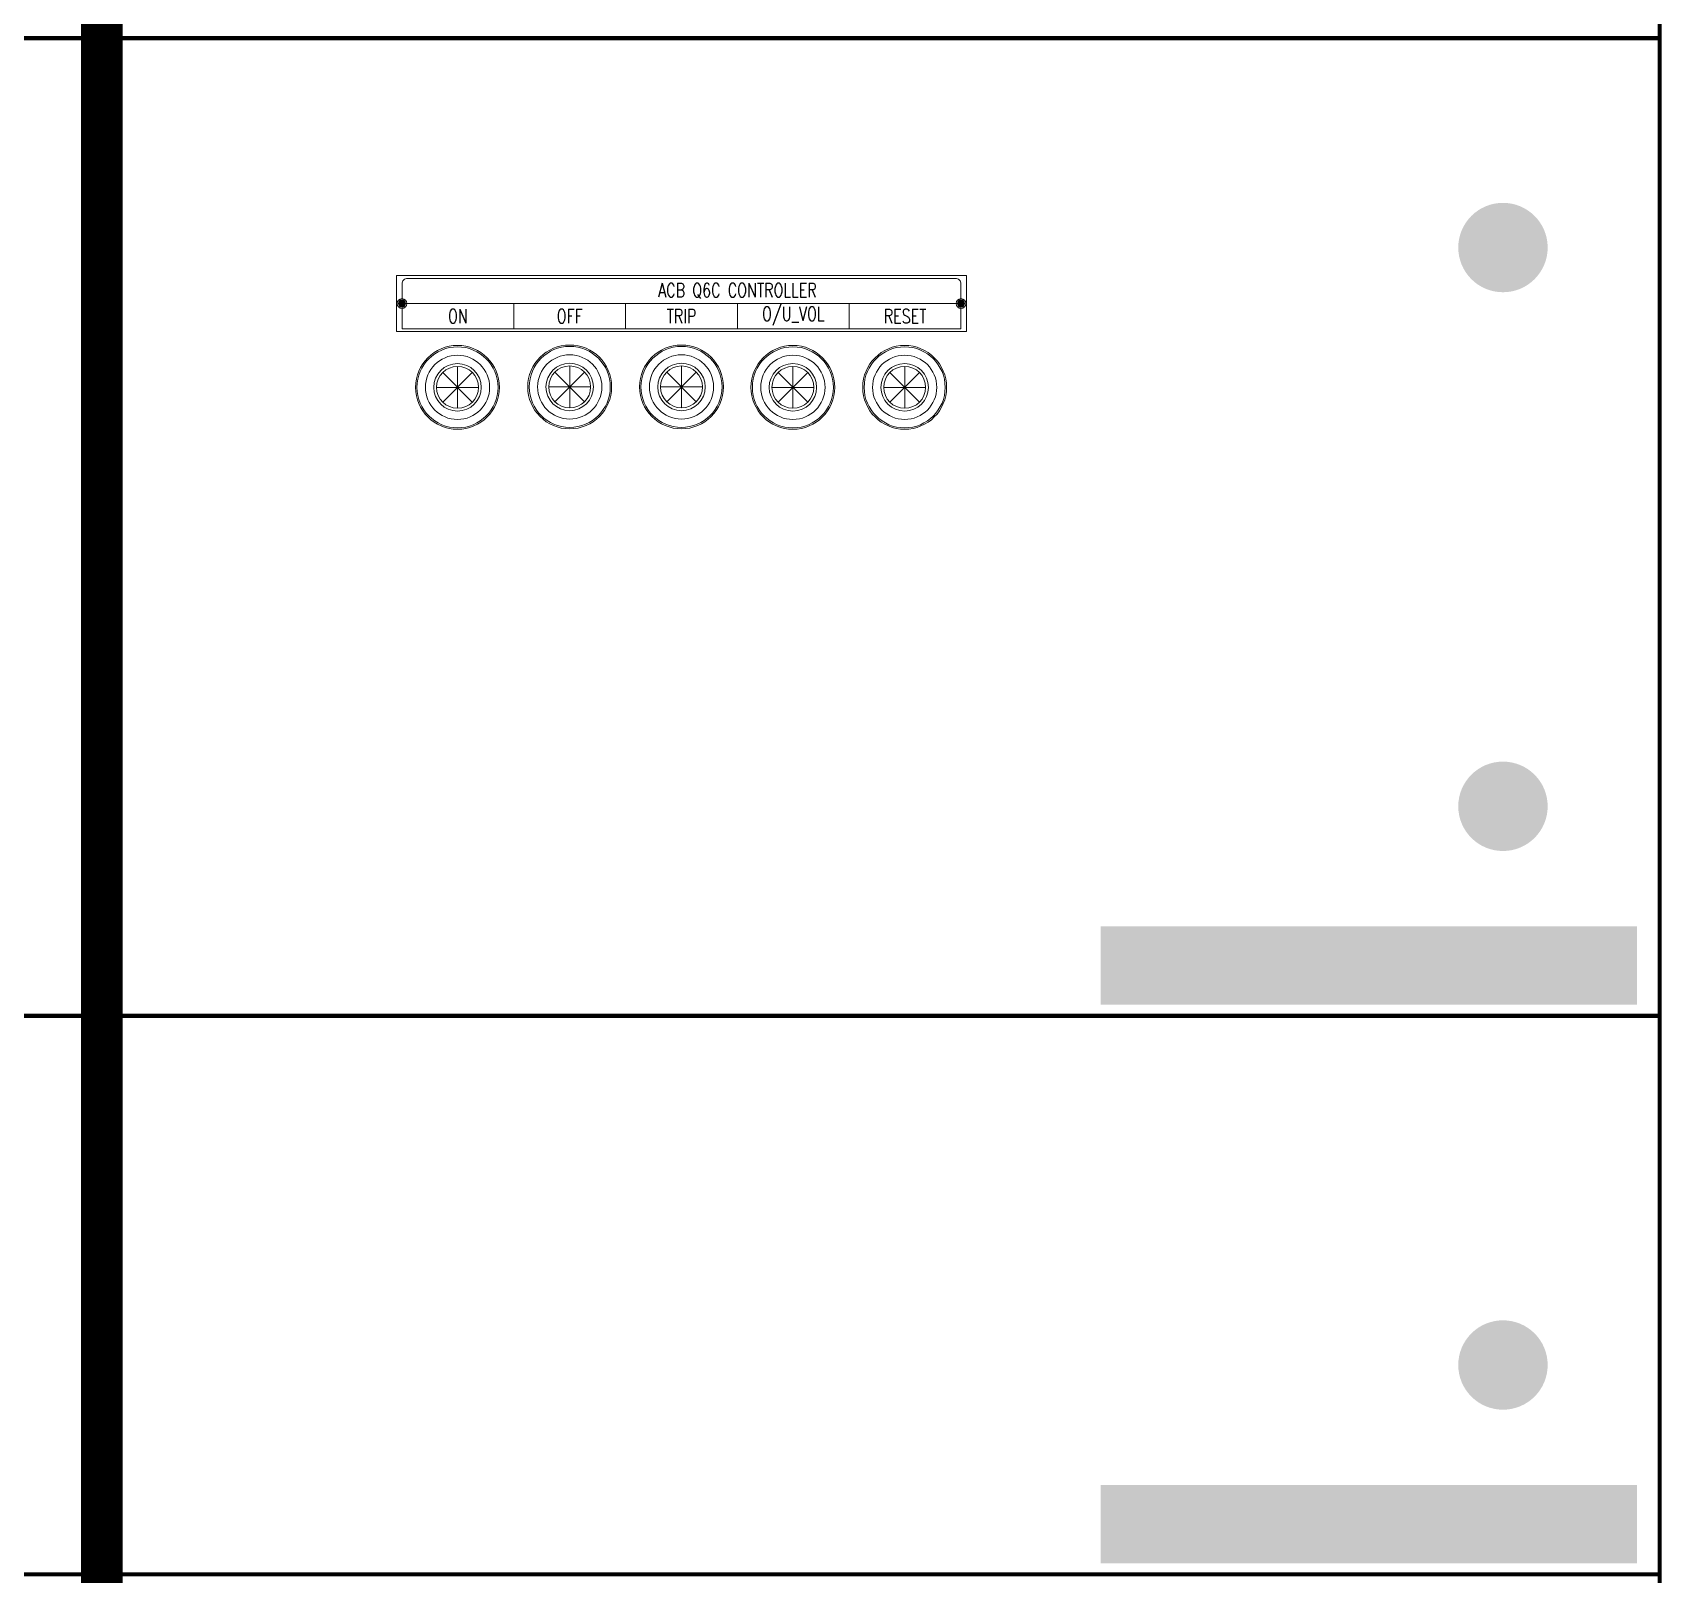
# Model space of a CAD drawing. Header units: millimetres. Extents: x -116965 to 323937, y 291661 to 566926.
# Drawn here: x -48614 to -48032, y 316839 to 317391 of the extents above; entities that cross this region are included whole.
import ezdxf

# ---------------------------------------------------------------- set-up
doc = ezdxf.new("R2010")
doc.units = ezdxf.units.MM
doc.layers.get('0').update_dxf_attribs({"lineweight": 18})
doc.layers.add('C00-00-00', color=7, linetype='Continuous')
doc.layers.add('hw_Punch', color=3, linetype='Continuous', lineweight=9)
doc.styles.add('hw_Block', font='complex.shx', dxfattribs={"width": 0.75})

# ---------------------------------------------------------------- blocks, each defined once
blk = doc.blocks.new('*U1759')
at = {"color": 1}
for p, q in [((0, -7.5), (0, 7.5)), ((-7.5, 0), (7.5, 0)), ((5.3, 5.3), (-5.3, -5.3)), ((-5.3, 5.3), (5.3, -5.3))]:
    blk.add_line(p, q, dxfattribs=at)
for radius in [15, 14.5]:
    blk.add_circle((0, 0), radius)
for radius in [8.5, 7.5]:
    blk.add_circle((0, 0), radius, dxfattribs=at)
at = {"layer": 'hw_Punch'}
blk.add_circle((0, 0), 11.5, dxfattribs=at)
blk = doc.blocks.new('*U1760')
at = {"color": 2}
for p, q in [((0, -7.5), (0, 7.5)), ((5.3, 5.3), (-5.3, -5.3)), ((-5.3, 5.3), (5.3, -5.3)), ((-7.5, 0), (7.5, 0))]:
    blk.add_line(p, q, dxfattribs=at)
for radius in [15, 14.5]:
    blk.add_circle((0, 0), radius)
for radius in [8.5, 7.5]:
    blk.add_circle((0, 0), radius, dxfattribs=at)
at = {"layer": 'hw_Punch'}
blk.add_circle((0, 0), 11.5, dxfattribs=at)
blk = doc.blocks.new('*U1767')
at = {"color": 3}
for p, q in [((0, -7.5), (0, 7.5)), ((5.3, 5.3), (-5.3, -5.3)), ((-5.3, 5.3), (5.3, -5.3)), ((-7.5, 0), (7.5, 0))]:
    blk.add_line(p, q, dxfattribs=at)
for radius in [15, 14.5]:
    blk.add_circle((0, 0), radius)
for radius in [8.5, 7.5]:
    blk.add_circle((0, 0), radius, dxfattribs=at)
at = {"layer": 'hw_Punch'}
blk.add_circle((0, 0), 11.5, dxfattribs=at)

msp = doc.modelspace()

# ---------------------------------------------------------------- hatches: boundary and pattern name
h = msp.add_hatch(color=0)
h.dxf.hatch_style = 1
h.paths.add_polyline_path([(-48481.918511, 317294.894528, 0.4142135624), (-48483.1816, 317293.631439, 0.4142135624), (-48481.918511, 317292.36835)])
h.paths.add_polyline_path([(-48481.918511, 317294.894528), (-48481.918511, 317293.631439), (-48480.655422, 317293.631439, 0.4142135624)])
h.paths.add_polyline_path([(-48480.655422, 317293.631439), (-48481.918511, 317293.631439), (-48481.918511, 317292.36835, 0.4142135624)])
h = msp.add_hatch(color=0)
h.dxf.hatch_style = 1
h.paths.add_polyline_path([(-48281.918511, 317294.894528, 0.4142135624), (-48283.1816, 317293.631439, 0.4142135624), (-48281.918511, 317292.36835)])
h.paths.add_polyline_path([(-48281.918511, 317294.894528), (-48281.918511, 317293.631439), (-48280.655422, 317293.631439, 0.4142135624)])
h.paths.add_polyline_path([(-48280.655422, 317293.631439), (-48281.918511, 317293.631439), (-48281.918511, 317292.36835, 0.4142135624)])
at = {"layer": 'C00-00-00'}
h = msp.add_hatch(color=256, dxfattribs=at)
edge = h.paths.add_edge_path()
edge.add_arc((-48087.98747, 317313.669824), 15.997765, 0, 360)
h = msp.add_hatch(color=256, dxfattribs=at)
edge = h.paths.add_edge_path()
edge.add_arc((-48087.98747, 317113.669824), 15.997765, 0, 360)
h = msp.add_hatch(color=256, dxfattribs=at)
h.dxf.hatch_style = 2
h.paths.add_polyline_path([(-48231.96737, 317070.703742), (-48039.99417, 317070.703742), (-48039.99417, 317042.707652), (-48231.96737, 317042.707652)])
h = msp.add_hatch(color=256, dxfattribs=at)
edge = h.paths.add_edge_path()
edge.add_arc((-48087.98747, 316913.697743), 15.997765, 0, 360)
h = msp.add_hatch(color=256, dxfattribs=at)
h.dxf.hatch_style = 2
h.paths.add_polyline_path([(-48231.96737, 316870.703742), (-48039.99417, 316870.703742), (-48039.99417, 316842.707652), (-48231.96737, 316842.707652)])

# ---------------------------------------------------------------- linework, layer by layer
for p, q in [((-48461.918511, 317263.631439), (-48461.918511, 317263.631439)), ((-48461.918511, 317263.631439), (-48461.918511, 317263.631439)), ((-48421.918511, 317263.631439), (-48421.918511, 317263.631439)), ((-48421.918511, 317263.631439), (-48421.918511, 317263.631439)), ((-48341.918511, 317263.631439), (-48341.918511, 317263.631439)), ((-48341.918511, 317263.631439), (-48341.918511, 317263.631439)), ((-48301.918511, 317263.631439), (-48301.918511, 317263.631439)), ((-48301.918511, 317263.631439), (-48301.918511, 317263.631439))]:
    msp.add_line(p, q)
at = {"color": 1, "lineweight": -3, "ltscale": 5, "const_width": 15}
msp.add_lwpolyline([(-48589.32841, 317605.775699), (-48589.32841, 316738.722167)], dxfattribs=at)
for points in [[(-48483.918511, 317303.631439), (-48279.918511, 317303.631439), (-48279.918511, 317283.631439), (-48483.918511, 317283.631439)], [(-48481.918511, 317293.631439), (-48441.918511, 317293.631439), (-48441.918511, 317284.631439), (-48481.918511, 317284.631439)], [(-48441.918511, 317293.631439), (-48401.918511, 317293.631439), (-48401.918511, 317284.631439), (-48441.918511, 317284.631439)], [(-48401.918511, 317293.631439), (-48361.918511, 317293.631439), (-48361.918511, 317284.631439), (-48401.918511, 317284.631439)], [(-48361.918511, 317293.631439), (-48321.918511, 317293.631439), (-48321.918511, 317284.631439), (-48361.918511, 317284.631439)], [(-48321.918511, 317293.631439), (-48281.918511, 317293.631439), (-48281.918511, 317284.631439), (-48321.918511, 317284.631439)]]:
    msp.add_lwpolyline(points, close=True)
msp.add_lwpolyline([(-48479.918511, 317302.631439), (-48283.918511, 317302.631439, -0.4142135624), (-48281.918511, 317300.631439), (-48281.918511, 317284.631439), (-48481.918511, 317284.631439), (-48481.918511, 317300.631439, -0.4142135624)], format="xyb", close=True)
for centre, radius in [((-48481.918511, 317293.631439), 1.75), ((-48481.918511, 317293.631439), 1.263089), ((-48281.918511, 317293.631439), 1.75), ((-48281.918511, 317293.631439), 1.263089)]:
    msp.add_circle(centre, radius)
at = {"layer": 'C00-00-00', "lineweight": 211}
msp.add_lwpolyline([(-48731.897576, 318738.443002), (-48031.995285, 318738.443002), (-48031.995285, 316538.750083), (-48731.897576, 316538.750083)], close=True, dxfattribs=at)
at = {"layer": 'C00-00-00', "lineweight": 100}
for points in [[(-48731.897576, 317988.547689), (-48031.995285, 317988.547689), (-48031.995285, 317388.631439), (-48731.897576, 317388.631439)], [(-48731.897576, 317388.631439), (-48031.995285, 317388.631439), (-48031.995285, 316838.708208), (-48731.897576, 316838.708208)], [(-48731.897576, 317388.631439), (-48031.995285, 317388.631439), (-48031.995285, 317038.708208), (-48731.897576, 317038.708208)], [(-48731.897576, 317038.708208), (-48031.995285, 317038.708208), (-48031.995285, 316838.736127), (-48731.897576, 316838.736127)]]:
    msp.add_lwpolyline(points, close=True, dxfattribs=at)

# ---------------------------------------------------------------- block references
for name, p in [('*U1767', (-48462.060657, 317263.631439)), ('*U1759', (-48421.918511, 317263.773585)), ('*U1760', (-48381.918511, 317263.773585)), ('*U1760', (-48342.060657, 317263.631439)), ('*U1767', (-48302.060657, 317263.631439))]:
    msp.add_blockref(name, p)

# ---------------------------------------------------------------- texts
at = {"char_height": 5, "attachment_point": 5, "style": 'hw_Block'}
for s, width, insert in [('ACB Q6C CONTROLLER', 114.69911192, (-48361.918511, 317298.131439)), ('O/U_VOL', 61.04856746, (-48341.918511, 317289.131439)), ('ON', 61.04856746, (-48461.918511, 317289.131439)), ('OFF', 61.04856746, (-48421.918511, 317289.131439)), ('TRIP', 61.04856746, (-48381.918511, 317289.131439)), ('RESET', 61.04856746, (-48301.918511, 317289.131439))]:
    msp.add_mtext_dynamic_manual_height_columns(s, width=width, gutter_width=12.5, heights=[0], dxfattribs=dict(at, insert=insert))

doc.saveas('drawing.dxf')
